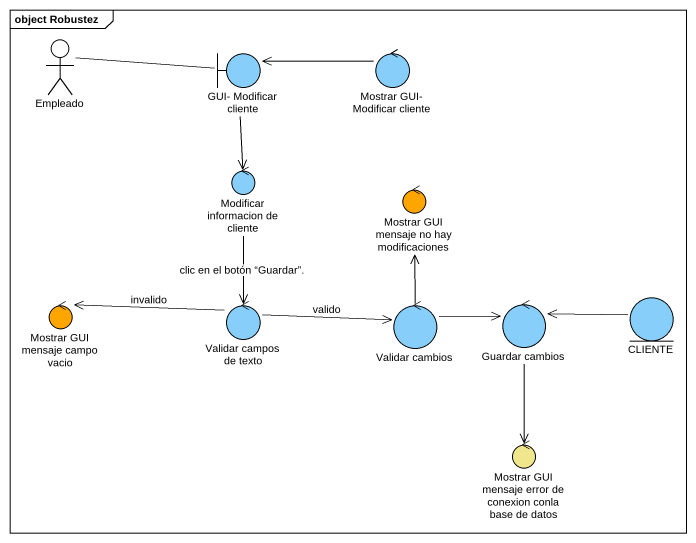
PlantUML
@startuml
mainframe object Robustez
actor Empleado
boundary "GUI- Modificar cliente" as GUI_Modificar_cliente #87CEFA
control "Mostrar GUI- Modificar cliente" as Mostrar_GUI_Modificar #87CEFA
control "Modificar informacion de cliente" as Modificar_informacion_de #87CEFA
control "Mostrar GUI mensaje no hay modificaciones" as Mostrar_GUI_mensaje_no_hay #FFA500
entity CLIENTE #87CEFA
control "Mostrar GUI mensaje campo vacio" as Mostrar_GUI_mensaje_campo #FFA500
control "Validar campos de texto" as Validar_campos_de_texto #87CEFA
control "Validar cambios" as Validar_cambios #87CEFA
control "Guardar cambios" as Guardar_cambios #87CEFA
control "Mostrar GUI mensaje error de conexion conla base de datos" as Mostrar_GUI_mensaje_error #F0E68C
Empleado -right- GUI_Modificar_cliente
GUI_Modificar_cliente --> Modificar_informacion_de
Mostrar_GUI_Modificar -left-> GUI_Modificar_cliente
Modificar_informacion_de --> Validar_campos_de_texto : clic en el botón “Guardar”.
CLIENTE -left-> Guardar_cambios
Validar_campos_de_texto -left-> Mostrar_GUI_mensaje_campo : invalido
Validar_campos_de_texto -right-> Validar_cambios : valido
Validar_cambios -up-> Mostrar_GUI_mensaje_no_hay
Validar_cambios -right-> Guardar_cambios
Guardar_cambios --> Mostrar_GUI_mensaje_error
@enduml
